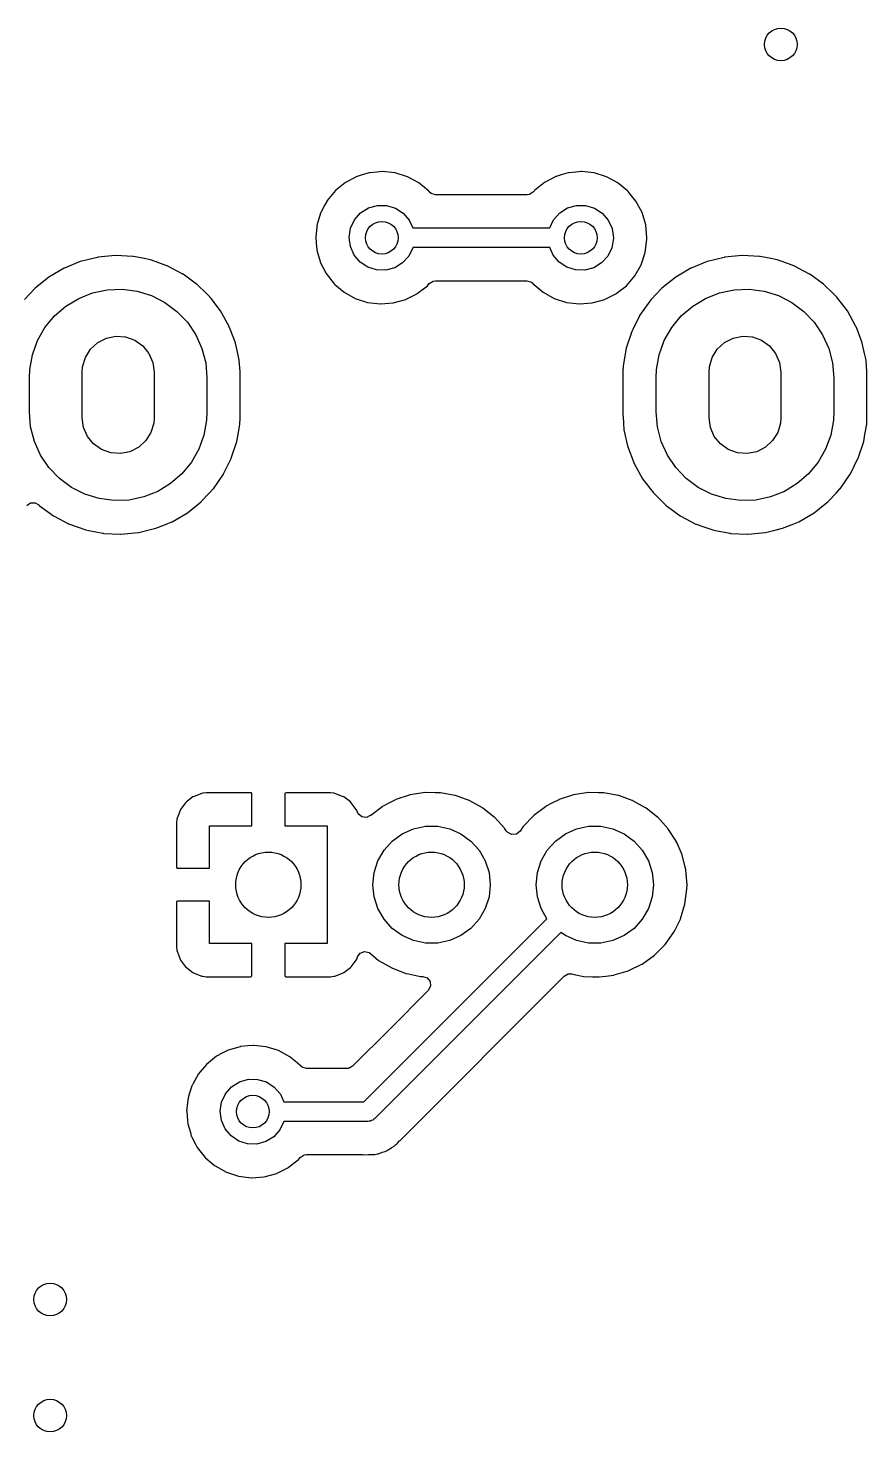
# Model space of a CAD drawing. Extents: x 108 to 192, y -154 to -46.
# Drawn here: x 123.36 to 136.21, y -92.2 to -70.7 of the extents above; entities that cross this region are included whole.
import ezdxf

# ---------------------------------------------------------------- set-up
doc = ezdxf.new("R2010")
doc.units = 0
doc.layers.add('BLACK', color=7, linetype='CONTINUOUS')

msp = doc.modelspace()

# ---------------------------------------------------------------- linework, layer by layer
at = {"layer": 'BLACK', "linetype": 'CONTINUOUS'}
for p, q in [((128.223, -73.066), (128.069, -73.19)), ((128.351, -72.9993), (128.223, -73.066)), ((128.393, -72.9773), (128.351, -72.9993)), ((128.398, -72.9744), (128.393, -72.9773)), ((128.393, -72.9773), (128.393, -72.9773)), ((128.477, -72.9512), (128.398, -72.9744)), ((128.582, -72.9203), (128.477, -72.9512)), ((128.588, -72.9186), (128.582, -72.9203)), ((128.582, -72.9203), (128.582, -72.9203)), ((128.594, -72.918), (128.588, -72.9186)), ((128.703, -72.9081), (128.594, -72.918)), ((128.594, -72.918), (128.594, -72.918)), ((128.785, -72.9006), (128.703, -72.9081)), ((128.791, -72.9013), (128.785, -72.9006)), ((128.976, -72.9207), (128.791, -72.9013)), ((128.791, -72.9013), (128.791, -72.9013)), ((128.982, -72.9213), (128.976, -72.9207)), ((128.976, -72.9207), (128.976, -72.9207)), ((129.171, -72.9798), (128.982, -72.9213)), ((129.345, -73.0739), (129.171, -72.9798)), ((129.349, -73.0778), (129.345, -73.0739)), ((129.399, -73.1187), (129.349, -73.0778)), ((129.349, -73.0778), (129.349, -73.0778)), ((131.271, -73.066), (131.117, -73.19)), ((131.399, -72.9993), (131.271, -73.066)), ((131.441, -72.9773), (131.399, -72.9993)), ((131.446, -72.9744), (131.441, -72.9773)), ((131.441, -72.9773), (131.441, -72.9773)), ((131.525, -72.9512), (131.446, -72.9744)), ((131.63, -72.9203), (131.525, -72.9512)), ((131.636, -72.9186), (131.63, -72.9203)), ((131.63, -72.9203), (131.63, -72.9203)), ((131.642, -72.918), (131.636, -72.9186)), ((131.751, -72.9081), (131.642, -72.918)), ((131.642, -72.918), (131.642, -72.918)), ((131.833, -72.9006), (131.751, -72.9081)), ((131.839, -72.9013), (131.833, -72.9006)), ((132.024, -72.9207), (131.839, -72.9013)), ((131.839, -72.9013), (131.839, -72.9013)), ((132.03, -72.9213), (132.024, -72.9207)), ((132.024, -72.9207), (132.024, -72.9207)), ((132.219, -72.9798), (132.03, -72.9213)), ((132.393, -73.0739), (132.219, -72.9798)), ((132.397, -73.0778), (132.393, -73.0739)), ((132.539, -73.1947), (132.397, -73.0778)), ((132.397, -73.0778), (132.397, -73.0778)), ((128.069, -73.19), (127.942, -73.3415)), ((129.497, -73.1999), (129.399, -73.1187)), ((129.501, -73.2047), (129.497, -73.1999)), ((129.505, -73.2091), (129.501, -73.2047)), ((129.501, -73.2047), (129.501, -73.2047)), ((129.534, -73.2355), (129.505, -73.2091)), ((129.602, -73.2555), (129.534, -73.2355)), ((131.003, -73.2555), (129.602, -73.2555)), ((131.041, -73.2498), (131.003, -73.2555)), ((131.1, -73.2105), (131.041, -73.2498)), ((131.109, -73.1999), (131.1, -73.2105)), ((131.117, -73.19), (131.109, -73.1999)), ((132.545, -73.1999), (132.539, -73.1947)), ((132.549, -73.2047), (132.545, -73.1999)), ((132.566, -73.2262), (132.549, -73.2047)), ((132.549, -73.2047), (132.549, -73.2047)), ((132.67, -73.3532), (132.566, -73.2262)), ((127.905, -73.408), (127.847, -73.5148)), ((127.939, -73.3469), (127.905, -73.408)), ((127.942, -73.3415), (127.939, -73.3469)), ((127.939, -73.3469), (127.939, -73.3469)), ((128.454, -73.5332), (128.574, -73.4576)), ((128.574, -73.4576), (128.71, -73.4186)), ((128.71, -73.4186), (128.852, -73.4195)), ((128.852, -73.4195), (128.988, -73.4601)), ((128.988, -73.4601), (129.107, -73.5372)), ((131.502, -73.5332), (131.622, -73.4576)), ((131.622, -73.4576), (131.758, -73.4186)), ((131.758, -73.4186), (131.9, -73.4195)), ((131.9, -73.4195), (132.036, -73.4601)), ((132.036, -73.4601), (132.155, -73.5372)), ((132.763, -73.5278), (132.67, -73.3532)), ((127.787, -73.7033), (127.765, -73.8999)), ((127.791, -73.6904), (127.787, -73.7033)), ((127.845, -73.5207), (127.791, -73.6904)), ((127.847, -73.5148), (127.845, -73.5207)), ((127.845, -73.5207), (127.845, -73.5207)), ((128.3, -73.7678), (128.36, -73.6395)), ((128.36, -73.6395), (128.454, -73.5332)), ((129.107, -73.5372), (129.199, -73.6446)), ((129.199, -73.6446), (129.254, -73.764)), ((131.35, -73.764), (131.408, -73.6395)), ((131.408, -73.6395), (131.502, -73.5332)), ((132.155, -73.5372), (132.247, -73.6446)), ((132.247, -73.6446), (132.306, -73.7737)), ((132.82, -73.7172), (132.763, -73.5278)), ((132.839, -73.914), (132.82, -73.7172)), ((127.765, -73.8999), (127.765, -73.906)), ((127.765, -73.906), (127.773, -73.9938)), ((128.278, -73.9079), (128.3, -73.7678)), ((128.296, -74.0485), (128.278, -73.9079)), ((129.254, -73.764), (131.35, -73.764)), ((132.326, -73.9262), (132.302, -74.066)), ((132.306, -73.7737), (132.326, -73.914)), ((132.326, -73.914), (132.326, -73.9262)), ((132.839, -73.9423), (132.839, -73.914)), ((127.773, -73.9938), (127.781, -74.0969)), ((127.781, -74.0969), (127.783, -74.1029)), ((127.783, -74.1029), (127.833, -74.2789)), ((128.354, -74.1782), (128.296, -74.0485)), ((129.254, -74.066), (129.193, -74.1936)), ((129.255, -74.064), (129.254, -74.066)), ((131.351, -74.064), (129.255, -74.064)), ((131.402, -74.1782), (131.351, -74.064)), ((132.302, -74.066), (132.241, -74.1936)), ((132.752, -74.3262), (132.814, -74.1385)), ((132.814, -74.1385), (132.839, -73.9423)), ((124.16, -74.2789), (123.917, -74.3773)), ((124.164, -74.2772), (124.16, -74.2789)), ((124.16, -74.2789), (124.16, -74.2789)), ((124.293, -74.2456), (124.164, -74.2772)), ((124.423, -74.2138), (124.293, -74.2456)), ((124.428, -74.2127), (124.423, -74.2138)), ((124.423, -74.2138), (124.423, -74.2138)), ((124.697, -74.187), (124.428, -74.2127)), ((124.702, -74.1872), (124.697, -74.187)), ((124.964, -74.2002), (124.702, -74.1872)), ((124.702, -74.1872), (124.702, -74.1872)), ((124.968, -74.2005), (124.964, -74.2002)), ((124.964, -74.2002), (124.964, -74.2002)), ((124.973, -74.2013), (124.968, -74.2005)), ((125.136, -74.2336), (124.973, -74.2013)), ((124.973, -74.2013), (124.973, -74.2013)), ((125.234, -74.2529), (125.136, -74.2336)), ((125.308, -74.2789), (125.234, -74.2529)), ((125.486, -74.3417), (125.308, -74.2789)), ((125.49, -74.3432), (125.486, -74.3417)), ((125.486, -74.3417), (125.486, -74.3417)), ((125.73, -74.4695), (125.49, -74.3432)), ((127.833, -74.2789), (127.836, -74.287)), ((127.836, -74.287), (127.926, -74.463)), ((128.445, -74.2867), (128.354, -74.1782)), ((128.563, -74.3653), (128.445, -74.2867)), ((128.698, -74.4076), (128.563, -74.3653)), ((129.097, -74.2987), (128.977, -74.3729)), ((129.193, -74.1936), (129.097, -74.2987)), ((131.493, -74.2867), (131.402, -74.1782)), ((131.611, -74.3653), (131.493, -74.2867)), ((131.746, -74.4076), (131.611, -74.3653)), ((132.145, -74.2987), (132.025, -74.3729)), ((132.241, -74.1936), (132.145, -74.2987)), ((132.654, -74.4981), (132.752, -74.3262)), ((133.76, -74.2789), (133.517, -74.3773)), ((133.764, -74.2772), (133.76, -74.2789)), ((133.76, -74.2789), (133.76, -74.2789)), ((133.893, -74.2456), (133.764, -74.2772)), ((134.023, -74.2138), (133.893, -74.2456)), ((134.028, -74.2127), (134.023, -74.2138)), ((134.023, -74.2138), (134.023, -74.2138)), ((134.297, -74.187), (134.028, -74.2127)), ((134.302, -74.1872), (134.297, -74.187)), ((134.564, -74.2002), (134.302, -74.1872)), ((134.302, -74.1872), (134.302, -74.1872)), ((134.568, -74.2005), (134.564, -74.2002)), ((134.564, -74.2002), (134.564, -74.2002)), ((134.573, -74.2013), (134.568, -74.2005)), ((134.736, -74.2336), (134.573, -74.2013)), ((134.573, -74.2013), (134.573, -74.2013)), ((134.834, -74.2529), (134.736, -74.2336)), ((134.908, -74.2789), (134.834, -74.2529)), ((135.086, -74.3417), (134.908, -74.2789)), ((135.09, -74.3432), (135.086, -74.3417)), ((135.086, -74.3417), (135.086, -74.3417)), ((135.33, -74.4695), (135.09, -74.3432)), ((123.679, -74.516), (123.467, -74.6854)), ((123.913, -74.379), (123.679, -74.516)), ((123.917, -74.3773), (123.913, -74.379)), ((125.734, -74.4721), (125.73, -74.4695)), ((125.942, -74.624), (125.734, -74.4721)), ((127.926, -74.463), (128.049, -74.618)), ((128.84, -74.4102), (128.698, -74.4076)), ((128.977, -74.3729), (128.84, -74.4102)), ((129.504, -74.6162), (129.564, -74.5777)), ((129.564, -74.5777), (129.6, -74.5725)), ((129.6, -74.5725), (131, -74.5725)), ((131, -74.5725), (131.069, -74.5925)), ((131.888, -74.4102), (131.746, -74.4076)), ((132.025, -74.3729), (131.888, -74.4102)), ((132.525, -74.6479), (132.654, -74.4981)), ((133.279, -74.516), (133.067, -74.6854)), ((133.513, -74.379), (133.279, -74.516)), ((133.517, -74.3773), (133.513, -74.379)), ((135.334, -74.4721), (135.33, -74.4695)), ((135.542, -74.624), (135.334, -74.4721)), ((123.464, -74.6887), (123.305, -74.8588)), ((123.467, -74.6854), (123.464, -74.6887)), ((124.135, -74.8418), (124.349, -74.7574)), ((124.349, -74.7574), (124.574, -74.7101)), ((124.574, -74.7101), (124.804, -74.7015)), ((124.804, -74.7015), (125.032, -74.7317)), ((125.032, -74.7317), (125.252, -74.7999)), ((125.252, -74.7999), (125.457, -74.9041)), ((125.949, -74.629), (125.942, -74.624)), ((125.953, -74.6322), (125.949, -74.629)), ((126.093, -74.7696), (125.953, -74.6322)), ((126.143, -74.8186), (126.093, -74.7696)), ((128.049, -74.618), (128.054, -74.6219)), ((128.054, -74.6219), (128.054, -74.6219)), ((128.054, -74.6219), (128.06, -74.6272)), ((128.06, -74.6272), (128.2, -74.7461)), ((128.2, -74.7461), (128.372, -74.8426)), ((129.15, -74.856), (129.315, -74.7724)), ((129.315, -74.7724), (129.321, -74.7696)), ((129.315, -74.7724), (129.315, -74.7724)), ((129.321, -74.7696), (129.477, -74.6479)), ((129.477, -74.6479), (129.504, -74.6162)), ((131.069, -74.5925), (131.091, -74.611)), ((131.091, -74.611), (131.093, -74.6131)), ((131.093, -74.6131), (131.097, -74.618)), ((131.097, -74.618), (131.248, -74.7461)), ((131.248, -74.7461), (131.42, -74.8426)), ((132.198, -74.856), (132.363, -74.7724)), ((132.363, -74.7724), (132.369, -74.7696)), ((132.363, -74.7724), (132.363, -74.7724)), ((132.369, -74.7696), (132.525, -74.6479)), ((133.064, -74.6887), (132.905, -74.8588)), ((133.067, -74.6854), (133.064, -74.6887)), ((133.735, -74.8418), (133.949, -74.7574)), ((133.949, -74.7574), (134.174, -74.7101)), ((134.174, -74.7101), (134.404, -74.7015)), ((134.404, -74.7015), (134.632, -74.7317)), ((134.632, -74.7317), (134.852, -74.7999)), ((134.852, -74.7999), (135.057, -74.9041)), ((135.549, -74.629), (135.542, -74.624)), ((135.553, -74.6322), (135.549, -74.629)), ((135.693, -74.7696), (135.553, -74.6322)), ((135.743, -74.8186), (135.693, -74.7696)), ((123.765, -75.1119), (123.939, -74.9611)), ((123.939, -74.9611), (124.135, -74.8418)), ((125.457, -74.9041), (125.641, -75.0414)), ((126.146, -74.8222), (126.143, -74.8186)), ((126.162, -74.8426), (126.146, -74.8222)), ((126.146, -74.8222), (126.146, -74.8222)), ((126.308, -75.0341), (126.162, -74.8426)), ((128.372, -74.8426), (128.56, -74.9037)), ((128.56, -74.9037), (128.757, -74.9272)), ((128.757, -74.9272), (128.763, -74.9267)), ((128.763, -74.9267), (128.948, -74.9125)), ((128.763, -74.9267), (128.763, -74.9267)), ((128.948, -74.9125), (128.954, -74.912)), ((128.948, -74.9125), (128.948, -74.9125)), ((128.954, -74.912), (129.144, -74.8588)), ((129.144, -74.8588), (129.15, -74.856)), ((129.15, -74.856), (129.15, -74.856)), ((131.42, -74.8426), (131.608, -74.9037)), ((131.608, -74.9037), (131.805, -74.9272)), ((131.805, -74.9272), (131.811, -74.9267)), ((131.811, -74.9267), (131.996, -74.9125)), ((131.811, -74.9267), (131.811, -74.9267)), ((131.996, -74.9125), (132.002, -74.912)), ((131.996, -74.9125), (131.996, -74.9125)), ((132.002, -74.912), (132.192, -74.8588)), ((132.192, -74.8588), (132.198, -74.856)), ((132.198, -74.856), (132.198, -74.856)), ((132.882, -74.8835), (132.727, -75.1063)), ((132.905, -74.8588), (132.882, -74.8835)), ((133.365, -75.1119), (133.539, -74.9611)), ((133.539, -74.9611), (133.735, -74.8418)), ((135.057, -74.9041), (135.241, -75.0414)), ((135.746, -74.8222), (135.743, -74.8186)), ((135.762, -74.8426), (135.746, -74.8222)), ((135.746, -74.8222), (135.746, -74.8222)), ((135.908, -75.0341), (135.762, -74.8426)), ((123.619, -75.2897), (123.765, -75.1119)), ((125.641, -75.0414), (125.8, -75.2078)), ((125.8, -75.2078), (125.928, -75.3986)), ((126.439, -75.2712), (126.308, -75.0341)), ((132.725, -75.1104), (132.623, -75.317)), ((132.727, -75.1063), (132.725, -75.1104)), ((132.725, -75.1104), (132.725, -75.1104)), ((133.219, -75.2897), (133.365, -75.1119)), ((135.241, -75.0414), (135.4, -75.2078)), ((135.4, -75.2078), (135.528, -75.3986)), ((136.039, -75.2712), (135.908, -75.0341)), ((123.505, -75.4895), (123.619, -75.2897)), ((124.559, -75.4506), (124.705, -75.4211)), ((124.705, -75.4211), (124.854, -75.432)), ((124.854, -75.432), (124.995, -75.4826)), ((125.928, -75.3986), (126.023, -75.6083)), ((126.441, -75.2755), (126.439, -75.2712)), ((126.456, -75.316), (126.441, -75.2755)), ((126.441, -75.2755), (126.441, -75.2755)), ((126.535, -75.5248), (126.456, -75.316)), ((132.607, -75.3491), (132.522, -75.6068)), ((132.623, -75.317), (132.607, -75.3491)), ((133.105, -75.4895), (133.219, -75.2897)), ((134.159, -75.4506), (134.305, -75.4211)), ((134.305, -75.4211), (134.454, -75.432)), ((134.454, -75.432), (134.595, -75.4826)), ((135.528, -75.3986), (135.623, -75.6083)), ((136.041, -75.2755), (136.039, -75.2712)), ((136.056, -75.316), (136.041, -75.2755)), ((136.041, -75.2755), (136.041, -75.2755)), ((136.135, -75.5248), (136.056, -75.316)), ((123.427, -75.7057), (123.505, -75.4895)), ((124.238, -75.7463), (124.316, -75.6194)), ((124.316, -75.6194), (124.426, -75.5184)), ((124.426, -75.5184), (124.559, -75.4506)), ((124.995, -75.4826), (125.117, -75.5691)), ((125.117, -75.5691), (125.21, -75.6851)), ((126.023, -75.6083), (126.081, -75.8309)), ((126.536, -75.5292), (126.535, -75.5248)), ((126.571, -75.6865), (126.536, -75.5292)), ((126.536, -75.5292), (126.536, -75.5292)), ((132.522, -75.6068), (132.476, -75.8739)), ((133.027, -75.7057), (133.105, -75.4895)), ((133.838, -75.7463), (133.916, -75.6194)), ((133.916, -75.6194), (134.026, -75.5184)), ((134.026, -75.5184), (134.159, -75.4506)), ((134.595, -75.4826), (134.717, -75.5691)), ((134.717, -75.5691), (134.81, -75.6851)), ((135.623, -75.6083), (135.681, -75.8309)), ((136.136, -75.5292), (136.135, -75.5248)), ((136.171, -75.6865), (136.136, -75.5292)), ((136.136, -75.5292), (136.136, -75.5292)), ((123.386, -75.932), (123.427, -75.7057)), ((124.196, -75.8897), (124.238, -75.7463)), ((125.21, -75.6851), (125.27, -75.8221)), ((125.27, -75.8221), (125.29, -75.97)), ((126.081, -75.8309), (126.1, -76.06)), ((126.594, -75.7895), (126.571, -75.6865)), ((126.594, -75.7941), (126.594, -75.7895)), ((126.606, -75.9612), (126.594, -75.7941)), ((132.476, -75.8739), (132.471, -75.9596)), ((132.986, -75.932), (133.027, -75.7057)), ((133.796, -75.8897), (133.838, -75.7463)), ((134.81, -75.6851), (134.87, -75.8221)), ((134.87, -75.8221), (134.89, -75.97)), ((135.681, -75.8309), (135.7, -76.06)), ((136.194, -75.7895), (136.171, -75.6865)), ((136.194, -75.7941), (136.194, -75.7895)), ((136.206, -75.9612), (136.194, -75.7941)), ((123.38, -76.06), (123.386, -75.932)), ((123.38, -76.58), (123.38, -76.06)), ((124.19, -75.97), (124.196, -75.8897)), ((124.19, -76.67), (124.19, -75.97)), ((125.29, -75.97), (125.29, -76.67)), ((126.1, -76.06), (126.1, -76.58)), ((126.608, -75.9911), (126.606, -75.9612)), ((126.608, -76.6804), (126.608, -75.9911)), ((132.471, -75.9596), (132.471, -76.6489)), ((132.98, -76.06), (132.986, -75.932)), ((132.98, -76.58), (132.98, -76.06)), ((133.79, -75.97), (133.796, -75.8897)), ((133.79, -76.67), (133.79, -75.97)), ((134.89, -75.97), (134.89, -76.67)), ((135.7, -76.06), (135.7, -76.58)), ((136.208, -75.9911), (136.206, -75.9612)), ((136.208, -76.6804), (136.208, -75.9911)), ((123.399, -76.8091), (123.38, -76.58)), ((124.21, -76.8179), (124.19, -76.67)), ((125.29, -76.67), (125.284, -76.7503)), ((126.094, -76.708), (126.053, -76.9343)), ((126.1, -76.58), (126.094, -76.708)), ((126.604, -76.7661), (126.608, -76.6804)), ((132.471, -76.6489), (132.472, -76.6512)), ((132.472, -76.6512), (132.48, -76.76)), ((132.472, -76.6512), (132.472, -76.6512)), ((132.999, -76.8091), (132.98, -76.58)), ((133.81, -76.8179), (133.79, -76.67)), ((134.89, -76.67), (134.884, -76.7503)), ((135.694, -76.708), (135.653, -76.9343)), ((135.7, -76.58), (135.694, -76.708)), ((136.204, -76.7661), (136.208, -76.6804)), ((123.457, -77.0317), (123.399, -76.8091)), ((124.27, -76.9549), (124.21, -76.8179)), ((125.242, -76.8937), (125.164, -77.0206)), ((125.284, -76.7503), (125.242, -76.8937)), ((126.053, -76.9343), (125.975, -77.1505)), ((126.558, -77.0332), (126.577, -76.9252)), ((126.577, -76.9252), (126.604, -76.7699)), ((126.604, -76.7698), (126.604, -76.7661)), ((126.604, -76.7699), (126.604, -76.7698)), ((132.48, -76.76), (132.486, -76.8505)), ((132.486, -76.8505), (132.487, -76.8549)), ((132.487, -76.8549), (132.487, -76.8549)), ((132.487, -76.8549), (132.541, -77.0975)), ((133.057, -77.0317), (132.999, -76.8091)), ((133.87, -76.9549), (133.81, -76.8179)), ((134.842, -76.8937), (134.764, -77.0206)), ((134.884, -76.7503), (134.842, -76.8937)), ((135.653, -76.9343), (135.575, -77.1505)), ((136.158, -77.0332), (136.177, -76.9252)), ((136.177, -76.9252), (136.204, -76.7699)), ((136.204, -76.7698), (136.204, -76.7661)), ((136.204, -76.7699), (136.204, -76.7698)), ((123.552, -77.2414), (123.457, -77.0317)), ((124.363, -77.0709), (124.27, -76.9549)), ((124.485, -77.1574), (124.363, -77.0709)), ((124.626, -77.208), (124.485, -77.1574)), ((125.054, -77.1216), (124.921, -77.1894)), ((125.164, -77.0206), (125.054, -77.1216)), ((125.975, -77.1505), (125.861, -77.3503)), ((126.473, -77.2909), (126.558, -77.0332)), ((132.541, -77.0975), (132.545, -77.1152)), ((132.545, -77.1152), (132.641, -77.3688)), ((133.152, -77.2414), (133.057, -77.0317)), ((133.963, -77.0709), (133.87, -76.9549)), ((134.085, -77.1574), (133.963, -77.0709)), ((134.226, -77.208), (134.085, -77.1574)), ((134.654, -77.1216), (134.521, -77.1894)), ((134.764, -77.0206), (134.654, -77.1216)), ((135.575, -77.1505), (135.461, -77.3503)), ((136.073, -77.2909), (136.158, -77.0332)), ((123.68, -77.4322), (123.552, -77.2414)), ((124.775, -77.2189), (124.626, -77.208)), ((124.921, -77.1894), (124.775, -77.2189)), ((125.861, -77.3503), (125.715, -77.5281)), ((126.355, -77.5296), (126.471, -77.295)), ((126.471, -77.295), (126.473, -77.2909)), ((126.471, -77.295), (126.471, -77.295)), ((132.641, -77.3688), (132.772, -77.6059)), ((133.28, -77.4322), (133.152, -77.2414)), ((134.375, -77.2189), (134.226, -77.208)), ((134.521, -77.1894), (134.375, -77.2189)), ((135.461, -77.3503), (135.315, -77.5281)), ((135.955, -77.5296), (136.071, -77.295)), ((136.071, -77.295), (136.073, -77.2909)), ((136.071, -77.295), (136.071, -77.295)), ((123.839, -77.5986), (123.68, -77.4322)), ((125.715, -77.5281), (125.541, -77.6789)), ((126.198, -77.7565), (126.353, -77.5337)), ((126.353, -77.5337), (126.355, -77.5296)), ((133.439, -77.5986), (133.28, -77.4322)), ((135.315, -77.5281), (135.141, -77.6789)), ((135.798, -77.7565), (135.953, -77.5337)), ((135.953, -77.5337), (135.955, -77.5296)), ((124.023, -77.7359), (123.839, -77.5986)), ((124.228, -77.8401), (124.023, -77.7359)), ((125.345, -77.7982), (125.131, -77.8826)), ((125.541, -77.6789), (125.345, -77.7982)), ((126.136, -77.8231), (126.195, -77.7598)), ((126.195, -77.7598), (126.198, -77.7565)), ((126.195, -77.7598), (126.195, -77.7598)), ((132.772, -77.6059), (132.937, -77.8214)), ((133.623, -77.7359), (133.439, -77.5986)), ((133.828, -77.8401), (133.623, -77.7359)), ((134.945, -77.7982), (134.731, -77.8826)), ((135.141, -77.6789), (134.945, -77.7982)), ((135.736, -77.8231), (135.795, -77.7598)), ((135.795, -77.7598), (135.798, -77.7565)), ((135.795, -77.7598), (135.795, -77.7598)), ((123.34, -78.0139), (123.399, -77.9745)), ((123.399, -77.9745), (123.47, -77.9733)), ((123.47, -77.9733), (123.524, -78.0047)), ((123.524, -78.0047), (123.531, -78.011)), ((123.531, -78.011), (123.75, -78.1705)), ((124.448, -77.9083), (124.228, -77.8401)), ((124.676, -77.9385), (124.448, -77.9083)), ((124.906, -77.9299), (124.676, -77.9385)), ((125.131, -77.8826), (124.906, -77.9299)), ((125.801, -78.124), (125.964, -77.9936)), ((125.964, -77.9936), (126.009, -77.9575)), ((126.009, -77.9575), (126.013, -77.9546)), ((126.009, -77.9575), (126.009, -77.9575)), ((126.013, -77.9546), (126.136, -77.8231)), ((132.937, -77.8214), (133.131, -78.011)), ((133.131, -78.011), (133.35, -78.1705)), ((134.048, -77.9083), (133.828, -77.8401)), ((134.276, -77.9385), (134.048, -77.9083)), ((134.506, -77.9299), (134.276, -77.9385)), ((134.731, -77.8826), (134.506, -77.9299)), ((135.401, -78.124), (135.564, -77.9936)), ((135.564, -77.9936), (135.609, -77.9575)), ((135.609, -77.9575), (135.613, -77.9546)), ((135.609, -77.9575), (135.609, -77.9575)), ((135.613, -77.9546), (135.736, -77.8231)), ((123.75, -78.1705), (123.99, -78.2968)), ((125.567, -78.261), (125.801, -78.124)), ((133.35, -78.1705), (133.59, -78.2968)), ((135.167, -78.261), (135.401, -78.124)), ((123.99, -78.2968), (123.994, -78.2983)), ((123.994, -78.2983), (123.994, -78.2983)), ((123.994, -78.2983), (124.127, -78.3452)), ((124.127, -78.3452), (124.246, -78.3871)), ((124.246, -78.3871), (124.29, -78.3959)), ((124.29, -78.3959), (124.507, -78.4387)), ((124.507, -78.4387), (124.507, -78.4387)), ((124.507, -78.4387), (124.512, -78.4395)), ((124.512, -78.4395), (124.516, -78.4398)), ((124.516, -78.4398), (124.516, -78.4398)), ((124.516, -78.4398), (124.778, -78.4528)), ((124.778, -78.4528), (124.778, -78.4528)), ((124.778, -78.4528), (124.783, -78.453)), ((124.783, -78.453), (125.052, -78.4273)), ((125.052, -78.4273), (125.057, -78.4262)), ((125.057, -78.4262), (125.217, -78.3871)), ((125.057, -78.4262), (125.057, -78.4262)), ((125.217, -78.3871), (125.316, -78.3628)), ((125.316, -78.3628), (125.463, -78.303)), ((125.463, -78.303), (125.563, -78.2627)), ((125.563, -78.2627), (125.567, -78.261)), ((125.563, -78.2627), (125.563, -78.2627)), ((133.59, -78.2968), (133.594, -78.2983)), ((133.594, -78.2983), (133.594, -78.2983)), ((133.594, -78.2983), (133.727, -78.3452)), ((133.727, -78.3452), (133.846, -78.3871)), ((133.846, -78.3871), (133.89, -78.3959)), ((133.89, -78.3959), (134.107, -78.4387)), ((134.107, -78.4387), (134.107, -78.4387)), ((134.107, -78.4387), (134.112, -78.4395)), ((134.112, -78.4395), (134.116, -78.4398)), ((134.116, -78.4398), (134.116, -78.4398)), ((134.116, -78.4398), (134.378, -78.4528)), ((134.378, -78.4528), (134.378, -78.4528)), ((134.378, -78.4528), (134.383, -78.453)), ((134.383, -78.453), (134.652, -78.4273)), ((134.652, -78.4273), (134.657, -78.4262)), ((134.657, -78.4262), (134.817, -78.3871)), ((134.657, -78.4262), (134.657, -78.4262)), ((134.817, -78.3871), (134.916, -78.3628)), ((134.916, -78.3628), (135.063, -78.303)), ((135.063, -78.303), (135.163, -78.2627)), ((135.163, -78.2627), (135.167, -78.261)), ((135.163, -78.2627), (135.163, -78.2627)), ((125.886, -82.4752), (125.784, -82.5517)), ((125.902, -82.4667), (125.886, -82.4752)), ((126.022, -82.4215), (125.902, -82.4667)), ((126.038, -82.4179), (126.022, -82.4215)), ((126.089, -82.4124), (126.038, -82.4179)), ((126.095, -82.412), (126.089, -82.4124)), ((126.772, -82.412), (126.095, -82.412)), ((126.78, -82.4137), (126.772, -82.412)), ((126.782, -82.4149), (126.78, -82.4137)), ((126.786, -82.4301), (126.782, -82.4149)), ((126.786, -82.92), (126.786, -82.4301)), ((127.296, -82.4179), (127.294, -82.4255)), ((127.294, -82.4255), (127.294, -82.92)), ((127.297, -82.4165), (127.296, -82.4179)), ((127.312, -82.412), (127.297, -82.4165)), ((127.985, -82.412), (127.312, -82.412)), ((127.991, -82.4124), (127.985, -82.412)), ((128.042, -82.4179), (127.991, -82.4124)), ((128.058, -82.4215), (128.042, -82.4179)), ((128.178, -82.4667), (128.058, -82.4215)), ((128.194, -82.4752), (128.178, -82.4667)), ((128.296, -82.5517), (128.194, -82.4752)), ((128.988, -82.5195), (128.884, -82.5733)), ((128.992, -82.5171), (128.988, -82.5195)), ((128.988, -82.5195), (128.988, -82.5195)), ((129.212, -82.4451), (128.992, -82.5171)), ((129.441, -82.4101), (129.212, -82.4451)), ((129.447, -82.4102), (129.441, -82.4101)), ((129.596, -82.412), (129.447, -82.4102)), ((129.447, -82.4102), (129.447, -82.4102)), ((129.673, -82.4129), (129.596, -82.412)), ((129.678, -82.4138), (129.673, -82.4129)), ((129.678, -82.4139), (129.678, -82.4138)), ((129.896, -82.4527), (129.678, -82.4139)), ((129.901, -82.4536), (129.896, -82.4527)), ((129.896, -82.4527), (129.896, -82.4527)), ((129.906, -82.4553), (129.901, -82.4536)), ((130.114, -82.5292), (129.906, -82.4553)), ((129.906, -82.4553), (129.906, -82.4553)), ((130.119, -82.5309), (130.114, -82.5292)), ((130.114, -82.5292), (130.114, -82.5292)), ((130.124, -82.5334), (130.119, -82.5309)), ((130.318, -82.6403), (130.124, -82.5334)), ((130.124, -82.5334), (130.124, -82.5334)), ((131.488, -82.5195), (131.384, -82.5733)), ((131.492, -82.5171), (131.488, -82.5195)), ((131.488, -82.5195), (131.488, -82.5195)), ((131.712, -82.4451), (131.492, -82.5171)), ((131.941, -82.4101), (131.712, -82.4451)), ((131.947, -82.4102), (131.941, -82.4101)), ((132.096, -82.412), (131.947, -82.4102)), ((131.947, -82.4102), (131.947, -82.4102)), ((132.173, -82.4129), (132.096, -82.412)), ((132.178, -82.4138), (132.173, -82.4129)), ((132.178, -82.4139), (132.178, -82.4138)), ((132.396, -82.4527), (132.178, -82.4139)), ((132.401, -82.4536), (132.396, -82.4527)), ((132.396, -82.4527), (132.396, -82.4527)), ((132.406, -82.4553), (132.401, -82.4536)), ((132.614, -82.5292), (132.406, -82.4553)), ((132.406, -82.4553), (132.406, -82.4553)), ((132.619, -82.5309), (132.614, -82.5292)), ((132.614, -82.5292), (132.614, -82.5292)), ((132.624, -82.5334), (132.619, -82.5309)), ((132.818, -82.6403), (132.624, -82.5334)), ((132.624, -82.5334), (132.624, -82.5334)), ((125.687, -82.6819), (125.642, -82.8024)), ((125.695, -82.6664), (125.687, -82.6819)), ((125.772, -82.5643), (125.695, -82.6664)), ((125.784, -82.5517), (125.772, -82.5643)), ((128.308, -82.5643), (128.296, -82.5517)), ((128.385, -82.6664), (128.308, -82.5643)), ((128.393, -82.6819), (128.385, -82.6664)), ((128.404, -82.7102), (128.393, -82.6819)), ((128.417, -82.7354), (128.404, -82.7102)), ((128.471, -82.7812), (128.417, -82.7354)), ((128.623, -82.7473), (128.602, -82.7631)), ((128.783, -82.6272), (128.623, -82.7473)), ((128.787, -82.6241), (128.783, -82.6272)), ((128.783, -82.6272), (128.783, -82.6272)), ((128.884, -82.5733), (128.787, -82.6241)), ((130.322, -82.6428), (130.318, -82.6403)), ((130.318, -82.6403), (130.318, -82.6403)), ((130.326, -82.646), (130.322, -82.6428)), ((130.5, -82.7832), (130.326, -82.646)), ((130.326, -82.646), (130.326, -82.646)), ((131.283, -82.6272), (131.106, -82.76)), ((131.287, -82.6241), (131.283, -82.6272)), ((131.283, -82.6272), (131.283, -82.6272)), ((131.384, -82.5733), (131.287, -82.6241)), ((132.822, -82.6428), (132.818, -82.6403)), ((132.818, -82.6403), (132.818, -82.6403)), ((132.826, -82.646), (132.822, -82.6428)), ((133, -82.7832), (132.826, -82.646)), ((132.826, -82.646), (132.826, -82.646)), ((125.638, -82.8176), (125.632, -82.8685)), ((125.632, -82.8685), (125.632, -82.8753)), ((125.632, -82.8753), (125.632, -83.5479)), ((125.642, -82.8024), (125.638, -82.8176)), ((126.14, -83.566), (126.14, -82.92)), ((126.14, -82.92), (126.786, -82.92)), ((127.294, -82.92), (127.94, -82.92)), ((127.94, -82.92), (127.94, -84.72)), ((128.541, -82.7905), (128.471, -82.7812)), ((128.601, -82.7623), (128.541, -82.7905)), ((128.602, -82.7631), (128.601, -82.7623)), ((129.09, -83.0406), (129.262, -82.964)), ((129.262, -82.964), (129.446, -82.9249)), ((129.446, -82.9249), (129.634, -82.9249)), ((129.634, -82.9249), (129.818, -82.964)), ((129.818, -82.964), (129.99, -83.0406)), ((130.504, -82.7864), (130.5, -82.7832)), ((130.5, -82.7832), (130.5, -82.7832)), ((130.66, -82.9577), (130.504, -82.7864)), ((130.663, -82.962), (130.66, -82.9577)), ((130.685, -82.9966), (130.663, -82.962)), ((130.663, -82.962), (130.663, -82.962)), ((130.942, -82.9306), (130.895, -82.9992)), ((131.102, -82.7631), (130.942, -82.9306)), ((131.106, -82.76), (131.102, -82.7631)), ((131.59, -83.0406), (131.762, -82.964)), ((131.762, -82.964), (131.946, -82.9249)), ((131.946, -82.9249), (132.134, -82.9249)), ((132.134, -82.9249), (132.318, -82.964)), ((132.318, -82.964), (132.49, -83.0406)), ((133.004, -82.7864), (133, -82.7832)), ((133, -82.7832), (133, -82.7832)), ((133.16, -82.9577), (133.004, -82.7864)), ((133.286, -83.1521), (133.16, -82.9577)), ((128.812, -83.291), (128.938, -83.1512)), ((128.938, -83.1512), (129.09, -83.0406)), ((129.99, -83.0406), (130.142, -83.1512)), ((130.142, -83.1512), (130.268, -83.291)), ((130.706, -83.0211), (130.685, -82.9966)), ((130.769, -83.0523), (130.706, -83.0211)), ((130.84, -83.0442), (130.769, -83.0523)), ((130.895, -82.9992), (130.84, -83.0442)), ((131.312, -83.291), (131.438, -83.1512)), ((131.438, -83.1512), (131.59, -83.0406)), ((132.49, -83.0406), (132.642, -83.1512)), ((132.642, -83.1512), (132.768, -83.291)), ((133.288, -83.1569), (133.286, -83.1521)), ((133.3, -83.1857), (133.288, -83.1569)), ((133.288, -83.1569), (133.288, -83.1569)), ((128.718, -83.4539), (128.812, -83.291)), ((130.268, -83.291), (130.362, -83.4539)), ((131.218, -83.4539), (131.312, -83.291)), ((132.768, -83.291), (132.862, -83.4539)), ((133.378, -83.3645), (133.3, -83.1857)), ((133.425, -83.5519), (133.378, -83.3645)), ((125.632, -83.5479), (125.636, -83.5631)), ((125.636, -83.5631), (125.638, -83.5643)), ((125.638, -83.5643), (125.646, -83.566)), ((125.646, -83.566), (126.14, -83.566)), ((128.66, -83.6329), (128.718, -83.4539)), ((130.362, -83.4539), (130.42, -83.6329)), ((131.16, -83.6329), (131.218, -83.4539)), ((132.862, -83.4539), (132.92, -83.6329)), ((133.434, -83.5892), (133.425, -83.5519)), ((133.435, -83.5943), (133.434, -83.5892)), ((133.435, -83.5978), (133.435, -83.5943)), ((133.435, -83.5943), (133.435, -83.5943)), ((133.453, -83.82), (133.435, -83.5978)), ((128.64, -83.82), (128.66, -83.6329)), ((128.66, -84.0071), (128.64, -83.82)), ((130.42, -83.6329), (130.44, -83.82)), ((130.44, -83.82), (130.42, -84.0071)), ((131.14, -83.82), (131.16, -83.6329)), ((131.16, -84.0071), (131.14, -83.82)), ((132.92, -83.6329), (132.94, -83.82)), ((132.94, -83.82), (132.92, -84.0071)), ((133.452, -83.889), (133.453, -83.82)), ((128.718, -84.1861), (128.66, -84.0071)), ((130.42, -84.0071), (130.362, -84.1861)), ((131.218, -84.1861), (131.16, -84.0071)), ((132.92, -84.0071), (132.862, -84.1861)), ((133.421, -84.1187), (133.452, -83.889)), ((125.634, -84.0799), (125.632, -84.0875)), ((125.632, -84.0875), (125.632, -84.7647)), ((125.635, -84.0785), (125.634, -84.0799)), ((125.65, -84.074), (125.635, -84.0785)), ((126.14, -84.074), (125.65, -84.074)), ((126.14, -84.72), (126.14, -84.074)), ((128.812, -84.349), (128.718, -84.1861)), ((130.362, -84.1861), (130.268, -84.349)), ((131.307, -84.3407), (131.218, -84.1861)), ((132.862, -84.1861), (132.768, -84.349)), ((133.354, -84.3403), (133.421, -84.1187)), ((128.504, -87.1441), (131.307, -84.3407)), ((128.938, -84.4888), (128.812, -84.349)), ((130.268, -84.349), (130.142, -84.4888)), ((132.768, -84.349), (132.642, -84.4888)), ((133.269, -84.5125), (133.352, -84.3449)), ((133.352, -84.3449), (133.354, -84.3403)), ((133.352, -84.3449), (133.352, -84.3449)), ((131.522, -84.5501), (128.672, -87.4002)), ((129.09, -84.5994), (128.938, -84.4888)), ((129.262, -84.676), (129.09, -84.5994)), ((129.446, -84.7151), (129.262, -84.676)), ((129.818, -84.676), (129.634, -84.7151)), ((129.99, -84.5994), (129.818, -84.676)), ((130.142, -84.4888), (129.99, -84.5994)), ((131.59, -84.5994), (131.522, -84.5501)), ((131.762, -84.676), (131.59, -84.5994)), ((131.946, -84.7151), (131.762, -84.676)), ((132.318, -84.676), (132.134, -84.7151)), ((132.49, -84.5994), (132.318, -84.676)), ((132.642, -84.4888), (132.49, -84.5994)), ((133.116, -84.736), (133.251, -84.5479)), ((133.251, -84.5479), (133.269, -84.5125)), ((125.632, -84.7647), (125.632, -84.7715)), ((125.632, -84.7715), (125.638, -84.8224)), ((125.638, -84.8224), (125.642, -84.8376)), ((125.642, -84.8376), (125.687, -84.9581)), ((126.786, -84.72), (126.14, -84.72)), ((126.786, -85.2145), (126.786, -84.72)), ((127.94, -84.72), (127.294, -84.72)), ((127.294, -84.72), (127.294, -85.2099)), ((128.405, -84.9262), (128.448, -84.8694)), ((128.448, -84.8694), (128.514, -84.8447)), ((128.514, -84.8447), (128.584, -84.8599)), ((128.584, -84.8599), (128.604, -84.8734)), ((128.604, -84.8734), (128.729, -84.9777)), ((129.634, -84.7151), (129.446, -84.7151)), ((132.134, -84.7151), (131.946, -84.7151)), ((132.764, -85.034), (132.952, -84.8995)), ((132.952, -84.8995), (133.116, -84.736)), ((125.687, -84.9581), (125.695, -84.9736)), ((125.695, -84.9736), (125.772, -85.0757)), ((125.772, -85.0757), (125.784, -85.0883)), ((125.784, -85.0883), (125.886, -85.1648)), ((128.194, -85.1648), (128.296, -85.0883)), ((128.296, -85.0883), (128.308, -85.0757)), ((128.308, -85.0757), (128.385, -84.9736)), ((128.385, -84.9736), (128.393, -84.9581)), ((128.393, -84.9581), (128.405, -84.9262)), ((128.729, -84.9777), (128.929, -85.0946)), ((128.929, -85.0946), (129.146, -85.1772)), ((132.56, -85.1336), (132.759, -85.0363)), ((132.759, -85.0363), (132.764, -85.034)), ((132.759, -85.0363), (132.759, -85.0363)), ((125.886, -85.1648), (125.902, -85.1733)), ((125.902, -85.1733), (126.022, -85.2185)), ((126.022, -85.2185), (126.038, -85.2221)), ((126.038, -85.2221), (126.089, -85.2276)), ((126.089, -85.2276), (126.095, -85.228)), ((126.095, -85.228), (126.768, -85.228)), ((126.768, -85.228), (126.783, -85.2235)), ((126.783, -85.2235), (126.784, -85.2221)), ((126.784, -85.2221), (126.786, -85.2145)), ((127.294, -85.2099), (127.298, -85.2251)), ((127.298, -85.2251), (127.3, -85.2263)), ((127.3, -85.2263), (127.308, -85.228)), ((127.308, -85.228), (127.985, -85.228)), ((127.985, -85.228), (127.991, -85.2276)), ((127.991, -85.2276), (128.042, -85.2221)), ((128.042, -85.2221), (128.058, -85.2185)), ((128.058, -85.2185), (128.178, -85.1733)), ((128.178, -85.1733), (128.194, -85.1648)), ((129.058, -87.7336), (131.572, -85.2197)), ((129.146, -85.1772), (129.151, -85.1782)), ((129.151, -85.1782), (129.151, -85.1782)), ((129.151, -85.1782), (129.187, -85.1857)), ((129.187, -85.1857), (129.373, -85.2234)), ((129.373, -85.2234), (129.396, -85.2242)), ((129.396, -85.2242), (129.405, -85.2246)), ((129.405, -85.2246), (129.472, -85.247)), ((129.472, -85.247), (129.517, -85.3024)), ((129.517, -85.3024), (129.524, -85.373)), ((131.572, -85.2197), (131.634, -85.1857)), ((131.634, -85.1857), (131.686, -85.1854)), ((131.686, -85.1854), (131.726, -85.1935)), ((131.726, -85.1935), (131.873, -85.2234)), ((131.873, -85.2234), (132.003, -85.2282)), ((132.003, -85.2282), (132.099, -85.2317)), ((132.099, -85.2317), (132.099, -85.2317)), ((132.099, -85.2317), (132.104, -85.2319)), ((132.104, -85.2319), (132.109, -85.2312)), ((132.109, -85.2312), (132.209, -85.2185)), ((132.109, -85.2312), (132.109, -85.2312)), ((132.209, -85.2185), (132.334, -85.2024)), ((132.334, -85.2024), (132.339, -85.201)), ((132.339, -85.201), (132.551, -85.1374)), ((132.339, -85.201), (132.339, -85.201)), ((132.551, -85.1374), (132.556, -85.1359)), ((132.556, -85.1359), (132.56, -85.1336)), ((129.489, -85.4396), (128.9, -86.0288)), ((129.524, -85.373), (129.489, -85.4396)), ((128.9, -86.0288), (128.33, -86.5987)), ((126.334, -86.401), (126.248, -86.4461)), ((126.417, -86.3574), (126.334, -86.401)), ((126.423, -86.3545), (126.417, -86.3574)), ((126.417, -86.3574), (126.417, -86.3574)), ((126.516, -86.3272), (126.423, -86.3545)), ((126.607, -86.3004), (126.516, -86.3272)), ((126.613, -86.2987), (126.607, -86.3004)), ((126.607, -86.3004), (126.607, -86.3004)), ((126.619, -86.2981), (126.613, -86.2987)), ((126.727, -86.2883), (126.619, -86.2981)), ((126.619, -86.2981), (126.619, -86.2981)), ((126.81, -86.2807), (126.727, -86.2883)), ((126.816, -86.2814), (126.81, -86.2807)), ((127, -86.3008), (126.816, -86.2814)), ((126.816, -86.2814), (126.816, -86.2814)), ((127.006, -86.3014), (127, -86.3008)), ((127, -86.3008), (127, -86.3008)), ((127.195, -86.3599), (127.006, -86.3014)), ((127.369, -86.454), (127.195, -86.3599)), ((126.093, -86.5701), (125.966, -86.7216)), ((126.248, -86.4461), (126.093, -86.5701)), ((127.374, -86.4579), (127.369, -86.454)), ((127.45, -86.5211), (127.374, -86.4579)), ((127.374, -86.4579), (127.374, -86.4579)), ((127.522, -86.58), (127.45, -86.5211)), ((127.525, -86.5848), (127.522, -86.58)), ((127.529, -86.5892), (127.525, -86.5848)), ((127.525, -86.5848), (127.525, -86.5848)), ((127.559, -86.6156), (127.529, -86.5892)), ((127.627, -86.6356), (127.559, -86.6156)), ((128.33, -86.5987), (128.268, -86.6327)), ((125.963, -86.727), (125.888, -86.8644)), ((125.966, -86.7216), (125.963, -86.727)), ((125.963, -86.727), (125.963, -86.727)), ((126.478, -86.9133), (126.598, -86.8377)), ((126.598, -86.8377), (126.735, -86.7987)), ((126.735, -86.7987), (126.876, -86.7996)), ((126.876, -86.7996), (127.012, -86.8402)), ((128.241, -86.6356), (127.627, -86.6356)), ((128.268, -86.6327), (128.241, -86.6356)), ((125.829, -87.0259), (125.811, -87.0834)), ((125.869, -86.9008), (125.829, -87.0259)), ((125.871, -86.8949), (125.869, -86.9008)), ((125.869, -86.9008), (125.869, -86.9008)), ((125.888, -86.8644), (125.871, -86.8949)), ((126.324, -87.1479), (126.385, -87.0196)), ((126.385, -87.0196), (126.478, -86.9133)), ((127.012, -86.8402), (127.131, -86.9173)), ((127.131, -86.9173), (127.224, -87.0247)), ((127.224, -87.0247), (127.278, -87.1441)), ((125.811, -87.0834), (125.789, -87.28)), ((126.303, -87.288), (126.324, -87.1479)), ((127.278, -87.1441), (128.504, -87.1441)), ((125.789, -87.28), (125.79, -87.2861)), ((125.79, -87.2861), (125.802, -87.4339)), ((125.802, -87.4339), (125.806, -87.477)), ((125.806, -87.477), (125.807, -87.483)), ((126.321, -87.4286), (126.303, -87.288)), ((126.378, -87.5583), (126.321, -87.4286)), ((127.279, -87.4461), (127.217, -87.5737)), ((128.566, -87.4441), (127.279, -87.4441)), ((127.279, -87.4441), (127.279, -87.4461)), ((128.585, -87.439), (128.566, -87.4441)), ((128.605, -87.439), (128.585, -87.439)), ((128.622, -87.4291), (128.605, -87.439)), ((128.641, -87.424), (128.622, -87.4291)), ((128.655, -87.41), (128.641, -87.424)), ((128.672, -87.4002), (128.655, -87.41)), ((125.807, -87.483), (125.846, -87.6159)), ((125.846, -87.6159), (125.86, -87.6672)), ((125.86, -87.6672), (125.863, -87.6726)), ((125.863, -87.6726), (125.925, -87.7925)), ((126.469, -87.6668), (126.378, -87.5583)), ((126.587, -87.7454), (126.469, -87.6668)), ((127.122, -87.6788), (127.001, -87.753)), ((127.217, -87.5737), (127.122, -87.6788)), ((125.925, -87.7925), (125.951, -87.8431)), ((125.951, -87.8431), (126.074, -87.9981)), ((126.723, -87.7877), (126.587, -87.7454)), ((126.864, -87.7903), (126.723, -87.7877)), ((127.001, -87.753), (126.864, -87.7903)), ((128.785, -87.9161), (128.829, -87.9032)), ((128.829, -87.9032), (128.848, -87.8923)), ((128.848, -87.8923), (128.866, -87.8836)), ((128.866, -87.8836), (128.886, -87.8757)), ((128.886, -87.8757), (128.923, -87.8486)), ((128.923, -87.8486), (128.933, -87.8421)), ((128.933, -87.8421), (128.966, -87.8226)), ((128.966, -87.8226), (128.973, -87.8186)), ((128.966, -87.8226), (128.966, -87.8226)), ((128.973, -87.8186), (128.988, -87.8034)), ((128.988, -87.8034), (129.003, -87.7905)), ((129.003, -87.7905), (129.014, -87.7826)), ((129.014, -87.7826), (129.02, -87.7779)), ((129.02, -87.7779), (129.05, -87.7423)), ((129.05, -87.7423), (129.058, -87.7336)), ((126.074, -87.9981), (126.078, -88.002)), ((126.078, -88.002), (126.078, -88.002)), ((126.078, -88.002), (126.212, -88.1159)), ((126.212, -88.1159), (126.224, -88.1262)), ((126.224, -88.1262), (126.397, -88.2227)), ((127.345, -88.1497), (127.501, -88.028)), ((127.501, -88.028), (127.505, -88.0233)), ((127.505, -88.0233), (127.529, -87.9963)), ((127.529, -87.9963), (127.588, -87.9578)), ((127.588, -87.9578), (127.624, -87.9526)), ((127.624, -87.9526), (128.484, -87.9526)), ((128.484, -87.9526), (128.496, -87.9532)), ((128.496, -87.9532), (128.496, -87.9532)), ((128.496, -87.9532), (128.503, -87.9549)), ((128.503, -87.9549), (128.574, -87.9527)), ((128.574, -87.9527), (128.578, -87.9526)), ((128.578, -87.9526), (128.607, -87.9526)), ((128.607, -87.9526), (128.612, -87.952)), ((128.612, -87.952), (128.624, -87.9511)), ((128.624, -87.9511), (128.67, -87.9497)), ((128.67, -87.9497), (128.69, -87.9437)), ((128.69, -87.9437), (128.71, -87.9397)), ((128.71, -87.9397), (128.717, -87.9388)), ((128.717, -87.9388), (128.723, -87.938)), ((128.723, -87.938), (128.731, -87.937)), ((128.723, -87.938), (128.723, -87.938)), ((128.731, -87.937), (128.738, -87.9341)), ((128.738, -87.9341), (128.774, -87.92)), ((128.738, -87.9341), (128.738, -87.9341)), ((128.774, -87.92), (128.785, -87.9161)), ((126.397, -88.2227), (126.585, -88.2838)), ((126.585, -88.2838), (126.781, -88.3073)), ((126.781, -88.3073), (126.787, -88.3068)), ((126.787, -88.3068), (126.972, -88.2926)), ((126.787, -88.3068), (126.787, -88.3068)), ((126.972, -88.2926), (126.978, -88.2921)), ((126.972, -88.2926), (126.972, -88.2926)), ((126.978, -88.2921), (127.169, -88.2389)), ((127.169, -88.2389), (127.174, -88.2361)), ((127.174, -88.2361), (127.34, -88.1525)), ((127.174, -88.2361), (127.174, -88.2361)), ((127.34, -88.1525), (127.345, -88.1497)), ((127.34, -88.1525), (127.34, -88.1525))]:
    msp.add_line(p, q, dxfattribs=at)
at = {"layer": 'BLACK'}
for centre, radius in [((134.889, -70.9535), 0.25), ((128.778, -73.914), 0.25), ((131.826, -73.914), 0.25), ((127.04, -83.82), 0.5), ((129.54, -83.82), 0.5), ((132.04, -83.82), 0.5), ((126.802, -87.2941), 0.25), ((123.698, -90.17), 0.25), ((123.698, -91.948), 0.25)]:
    msp.add_circle(centre, radius, dxfattribs=at)

doc.saveas('drawing.dxf')
